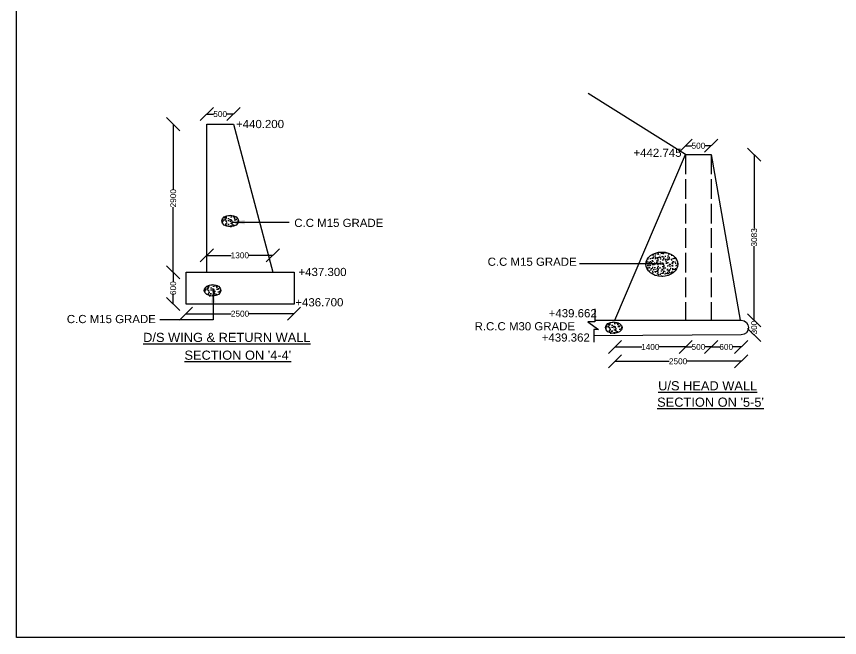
# Model space of a CAD drawing. Header units: millimetres. Extents: x 5762401 to 5768217, y 20979377 to 20983167.
# Drawn here: x 5762401 to 5764912, y 20979377 to 20981272 of the extents above; entities that cross this region are included whole.
import ezdxf

# ---------------------------------------------------------------- set-up
doc = ezdxf.new("R2010")
doc.units = ezdxf.units.MM
doc.header["$MEASUREMENT"] = 0
doc.linetypes.add('ACAD_ISO02W100', pattern=[15, 12, -3])
for name, color, linetype in [('DIMENSIONS', 7, 'Continuous'), ('DRAWING', 7, 'Continuous'), ('TEXT', 1, 'Continuous')]:
    doc.layers.add(name, color=color, linetype=linetype)
doc.styles.get("Standard").update_dxf_attribs({"font": 'arial.ttf', "height": 18})
doc.dimstyles.get("Standard").update_dxf_attribs({"dimtxt": 18, "dimasz": 40, "dimexe": 0.18, "dimexo": 0.0625, "dimgap": 0.09, "dimtad": 0, "dimdec": 0, "dimzin": 0, "dimdsep": 46, "dimtxsty": 'Standard', "dimblk": 'OBLIQUE', "dimcen": 0.09, "dimse1": 1, "dimse2": 1, "dimadec": 0, "dimazin": 0, "dimtfac": 1, "dimtdec": 0, "dimtofl": 0, "dimtmove": 0, "dimatfit": 3, "dimfxl": 1, "dimtolj": 1, "dimtzin": 0, "dimarcsym": 0})

# ---------------------------------------------------------------- blocks, each defined once
blk = doc.blocks.new('_Oblique')
at = {"color": 0, "linetype": 'ByBlock', "lineweight": -2}
blk.add_line((-0.5, -0.5), (0.5, 0.5), dxfattribs=at)
blk = doc.blocks.new('*D25')
at = {"layer": 'Defpoints', "color": 0, "transparency": 16777216}
for p in [(5763063.1, 20980973.9), (5762981.9, 20980943), (5763063.1, 20980943)]:
    blk.add_point(p, dxfattribs=at)
at = {"layer": 'DIMENSIONS', "color": 0, "lineweight": -2, "transparency": 16777216}
for p, q in [((5762981.9, 20980973.9), (5763002.6, 20980973.9)), ((5763063.1, 20980973.9), (5763042.4, 20980973.9))]:
    blk.add_line(p, q, dxfattribs=at)
at = {"layer": 'DIMENSIONS', "color": 0, "lineweight": -2, "transparency": 16777216, "xscale": 40, "yscale": 40, "zscale": 40, "rotation": 180}
blk.add_blockref('_Oblique', (5762981.9, 20980973.9), dxfattribs=at)
at = {"layer": 'DIMENSIONS', "color": 0, "lineweight": -2, "transparency": 16777216, "xscale": 40, "yscale": 40, "zscale": 40}
blk.add_blockref('_Oblique', (5763063.1, 20980973.9), dxfattribs=at)
at = {"layer": 'DIMENSIONS', "color": 0, "transparency": 16777216, "insert": (5763022.5, 20980973.9), "char_height": 18, "attachment_point": 5}
blk.add_mtext('\\A1;500', dxfattribs=at)
blk = doc.blocks.new('*D26')
at = {"layer": 'Defpoints', "color": 0, "transparency": 16777216}
for p in [(5762981.9, 20980943), (5762879.3, 20980491.2), (5762981.9, 20980491.2)]:
    blk.add_point(p, dxfattribs=at)
at = {"layer": 'DIMENSIONS', "color": 0, "lineweight": -2, "transparency": 16777216}
for p, q in [((5762879.3, 20980943), (5762879.3, 20980744.2)), ((5762879.3, 20980491.2), (5762879.3, 20980690))]:
    blk.add_line(p, q, dxfattribs=at)
at = {"layer": 'DIMENSIONS', "color": 0, "lineweight": -2, "transparency": 16777216, "xscale": 40, "yscale": 40, "zscale": 40}
for p, rotation in [((5762879.3, 20980943), 90), ((5762879.3, 20980491.2), 270)]:
    blk.add_blockref('_Oblique', p, dxfattribs=dict(at, rotation=rotation))
at = {"layer": 'DIMENSIONS', "color": 0, "transparency": 16777216, "insert": (5762879.3, 20980717.1), "char_height": 18, "attachment_point": 5, "rotation": 90}
blk.add_mtext('\\A1;2900', dxfattribs=at)
blk = doc.blocks.new('*D27')
at = {"layer": 'Defpoints', "color": 0, "transparency": 16777216}
for p in [(5762918.5, 20980491.2), (5762879.3, 20980394.2), (5762918.5, 20980394.2)]:
    blk.add_point(p, dxfattribs=at)
at = {"layer": 'DIMENSIONS', "color": 0, "lineweight": -2, "transparency": 16777216}
for p, q in [((5762879.3, 20980491.2), (5762879.3, 20980462.7)), ((5762879.3, 20980394.2), (5762879.3, 20980422.7))]:
    blk.add_line(p, q, dxfattribs=at)
at = {"layer": 'DIMENSIONS', "color": 0, "lineweight": -2, "transparency": 16777216, "xscale": 40, "yscale": 40, "zscale": 40}
for p, rotation in [((5762879.3, 20980491.2), 90), ((5762879.3, 20980394.2), 270)]:
    blk.add_blockref('_Oblique', p, dxfattribs=dict(at, rotation=rotation))
at = {"layer": 'DIMENSIONS', "color": 0, "transparency": 16777216, "insert": (5762879.3, 20980442.7), "char_height": 18, "attachment_point": 5, "rotation": 90}
blk.add_mtext('\\A1;600', dxfattribs=at)
blk = doc.blocks.new('*D28')
at = {"layer": 'Defpoints', "color": 0, "transparency": 16777216}
for p in [(5763183.2, 20980542.8), (5762981.9, 20980491.2), (5763183.2, 20980491.2)]:
    blk.add_point(p, dxfattribs=at)
at = {"layer": 'DIMENSIONS', "color": 0, "lineweight": -2, "transparency": 16777216}
for p, q in [((5762981.9, 20980542.8), (5763056.5, 20980542.8)), ((5763183.2, 20980542.8), (5763108.6, 20980542.8))]:
    blk.add_line(p, q, dxfattribs=at)
at = {"layer": 'DIMENSIONS', "color": 0, "lineweight": -2, "transparency": 16777216, "xscale": 40, "yscale": 40, "zscale": 40, "rotation": 180}
blk.add_blockref('_Oblique', (5762981.9, 20980542.8), dxfattribs=at)
at = {"layer": 'DIMENSIONS', "color": 0, "lineweight": -2, "transparency": 16777216, "xscale": 40, "yscale": 40, "zscale": 40}
blk.add_blockref('_Oblique', (5763183.2, 20980542.8), dxfattribs=at)
at = {"layer": 'DIMENSIONS', "color": 0, "transparency": 16777216, "insert": (5763082.6, 20980542.8), "char_height": 18, "attachment_point": 5}
blk.add_mtext('\\A1;1300', dxfattribs=at)
blk = doc.blocks.new('*D29')
at = {"layer": 'Defpoints', "color": 0, "transparency": 16777216}
for p in [(5762918.5, 20980394.2), (5763247.9, 20980394.2), (5763247.9, 20980364.7)]:
    blk.add_point(p, dxfattribs=at)
at = {"layer": 'DIMENSIONS', "color": 0, "lineweight": -2, "transparency": 16777216}
for p, q in [((5762918.5, 20980364.7), (5763056.1, 20980364.7)), ((5763247.9, 20980364.7), (5763110.3, 20980364.7))]:
    blk.add_line(p, q, dxfattribs=at)
at = {"layer": 'DIMENSIONS', "color": 0, "lineweight": -2, "transparency": 16777216, "xscale": 40, "yscale": 40, "zscale": 40, "rotation": 180}
blk.add_blockref('_Oblique', (5762918.5, 20980364.7), dxfattribs=at)
at = {"layer": 'DIMENSIONS', "color": 0, "lineweight": -2, "transparency": 16777216, "xscale": 40, "yscale": 40, "zscale": 40}
blk.add_blockref('_Oblique', (5763247.9, 20980364.7), dxfattribs=at)
at = {"layer": 'DIMENSIONS', "color": 0, "transparency": 16777216, "insert": (5763083.2, 20980364.7), "char_height": 18, "attachment_point": 5}
blk.add_mtext('\\A1;2500', dxfattribs=at)
blk = doc.blocks.new('*D30')
at = {"layer": 'Defpoints', "color": 0, "transparency": 16777216}
for p in [(5764520.7, 20980877.3), (5764442.7, 20980850.4), (5764520.7, 20980850.4)]:
    blk.add_point(p, dxfattribs=at)
at = {"layer": 'DIMENSIONS', "color": 0, "lineweight": -2, "transparency": 16777216}
for p, q in [((5764442.7, 20980877.3), (5764461.7, 20980877.3)), ((5764520.7, 20980877.3), (5764501.6, 20980877.3))]:
    blk.add_line(p, q, dxfattribs=at)
at = {"layer": 'DIMENSIONS', "color": 0, "lineweight": -2, "transparency": 16777216, "xscale": 40, "yscale": 40, "zscale": 40, "rotation": 180}
blk.add_blockref('_Oblique', (5764442.7, 20980877.3), dxfattribs=at)
at = {"layer": 'DIMENSIONS', "color": 0, "lineweight": -2, "transparency": 16777216, "xscale": 40, "yscale": 40, "zscale": 40}
blk.add_blockref('_Oblique', (5764520.7, 20980877.3), dxfattribs=at)
at = {"layer": 'DIMENSIONS', "color": 0, "transparency": 16777216, "insert": (5764481.7, 20980877.3), "char_height": 18, "attachment_point": 5}
blk.add_mtext('\\A1;500', dxfattribs=at)
blk = doc.blocks.new('*D31')
at = {"layer": 'Defpoints', "color": 0, "transparency": 16777216}
for p in [(5764520.7, 20980850.4), (5764612.3, 20980344.8), (5764651.7, 20980344.8)]:
    blk.add_point(p, dxfattribs=at)
at = {"layer": 'DIMENSIONS', "color": 0, "lineweight": -2, "transparency": 16777216}
for p, q in [((5764651.7, 20980850.4), (5764651.7, 20980624.6)), ((5764651.7, 20980344.8), (5764651.7, 20980570.6))]:
    blk.add_line(p, q, dxfattribs=at)
at = {"layer": 'DIMENSIONS', "color": 0, "lineweight": -2, "transparency": 16777216, "xscale": 40, "yscale": 40, "zscale": 40}
for p, rotation in [((5764651.7, 20980850.4), 90), ((5764651.7, 20980344.8), 270)]:
    blk.add_blockref('_Oblique', p, dxfattribs=dict(at, rotation=rotation))
at = {"layer": 'DIMENSIONS', "color": 0, "transparency": 16777216, "insert": (5764651.7, 20980597.6), "char_height": 18, "attachment_point": 5, "rotation": 90}
blk.add_mtext('\\A1;3083', dxfattribs=at)
blk = doc.blocks.new('*D32')
at = {"layer": 'Defpoints', "color": 0, "transparency": 16777216}
for p in [(5764612.3, 20980344.8), (5764612.6, 20980300.1), (5764651.7, 20980300.1)]:
    blk.add_point(p, dxfattribs=at)
at = {"layer": 'DIMENSIONS', "color": 0, "lineweight": -2, "transparency": 16777216}
for p, q in [((5764651.7, 20980344.8), (5764651.7, 20980342.4)), ((5764651.7, 20980300.1), (5764651.7, 20980302.5))]:
    blk.add_line(p, q, dxfattribs=at)
at = {"layer": 'DIMENSIONS', "color": 0, "lineweight": -2, "transparency": 16777216, "xscale": 40, "yscale": 40, "zscale": 40}
for p, rotation in [((5764651.7, 20980344.8), 90), ((5764651.7, 20980300.1), 270)]:
    blk.add_blockref('_Oblique', p, dxfattribs=dict(at, rotation=rotation))
at = {"layer": 'DIMENSIONS', "color": 0, "transparency": 16777216, "insert": (5764651.7, 20980322.4), "char_height": 18, "attachment_point": 5, "rotation": 90}
blk.add_mtext('\\A1;300', dxfattribs=at)
blk = doc.blocks.new('*D33')
at = {"layer": 'Defpoints', "color": 0, "transparency": 16777216}
for p in [(5764227.1, 20980344.8), (5764442.7, 20980344.8), (5764442.7, 20980263.3)]:
    blk.add_point(p, dxfattribs=at)
at = {"layer": 'DIMENSIONS', "color": 0, "lineweight": -2, "transparency": 16777216}
for p, q in [((5764227.1, 20980263.3), (5764308.8, 20980263.3)), ((5764442.7, 20980263.3), (5764361, 20980263.3))]:
    blk.add_line(p, q, dxfattribs=at)
at = {"layer": 'DIMENSIONS', "color": 0, "lineweight": -2, "transparency": 16777216, "xscale": 40, "yscale": 40, "zscale": 40, "rotation": 180}
blk.add_blockref('_Oblique', (5764227.1, 20980263.3), dxfattribs=at)
at = {"layer": 'DIMENSIONS', "color": 0, "lineweight": -2, "transparency": 16777216, "xscale": 40, "yscale": 40, "zscale": 40}
blk.add_blockref('_Oblique', (5764442.7, 20980263.3), dxfattribs=at)
at = {"layer": 'DIMENSIONS', "color": 0, "transparency": 16777216, "insert": (5764334.9, 20980263.3), "char_height": 18, "attachment_point": 5}
blk.add_mtext('\\A1;1400', dxfattribs=at)
blk = doc.blocks.new('*D34')
at = {"layer": 'Defpoints', "color": 0, "transparency": 16777216}
for p in [(5764442.7, 20980344.8), (5764520.7, 20980344.8), (5764520.7, 20980263.3)]:
    blk.add_point(p, dxfattribs=at)
at = {"layer": 'DIMENSIONS', "color": 0, "lineweight": -2, "transparency": 16777216}
for p, q in [((5764442.7, 20980263.3), (5764461.7, 20980263.3)), ((5764520.7, 20980263.3), (5764501.6, 20980263.3))]:
    blk.add_line(p, q, dxfattribs=at)
at = {"layer": 'DIMENSIONS', "color": 0, "lineweight": -2, "transparency": 16777216, "xscale": 40, "yscale": 40, "zscale": 40, "rotation": 180}
blk.add_blockref('_Oblique', (5764442.7, 20980263.3), dxfattribs=at)
at = {"layer": 'DIMENSIONS', "color": 0, "lineweight": -2, "transparency": 16777216, "xscale": 40, "yscale": 40, "zscale": 40}
blk.add_blockref('_Oblique', (5764520.7, 20980263.3), dxfattribs=at)
at = {"layer": 'DIMENSIONS', "color": 0, "transparency": 16777216, "insert": (5764481.7, 20980263.3), "char_height": 18, "attachment_point": 5}
blk.add_mtext('\\A1;500', dxfattribs=at)
blk = doc.blocks.new('*D35')
at = {"layer": 'Defpoints', "color": 0, "transparency": 16777216}
for p in [(5764520.7, 20980344.8), (5764612.3, 20980344.8), (5764612.3, 20980263.3)]:
    blk.add_point(p, dxfattribs=at)
at = {"layer": 'DIMENSIONS', "color": 0, "lineweight": -2, "transparency": 16777216}
for p, q in [((5764520.7, 20980263.3), (5764546.5, 20980263.3)), ((5764612.3, 20980263.3), (5764586.5, 20980263.3))]:
    blk.add_line(p, q, dxfattribs=at)
at = {"layer": 'DIMENSIONS', "color": 0, "lineweight": -2, "transparency": 16777216, "xscale": 40, "yscale": 40, "zscale": 40, "rotation": 180}
blk.add_blockref('_Oblique', (5764520.7, 20980263.3), dxfattribs=at)
at = {"layer": 'DIMENSIONS', "color": 0, "lineweight": -2, "transparency": 16777216, "xscale": 40, "yscale": 40, "zscale": 40}
blk.add_blockref('_Oblique', (5764612.3, 20980263.3), dxfattribs=at)
at = {"layer": 'DIMENSIONS', "color": 0, "transparency": 16777216, "insert": (5764566.5, 20980263.3), "char_height": 18, "attachment_point": 5}
blk.add_mtext('\\A1;600', dxfattribs=at)
blk = doc.blocks.new('*D36')
at = {"layer": 'Defpoints', "color": 0, "transparency": 16777216}
for p in [(5764227.1, 20980344.8), (5764612.3, 20980344.8), (5764612.3, 20980219.5)]:
    blk.add_point(p, dxfattribs=at)
at = {"layer": 'DIMENSIONS', "color": 0, "lineweight": -2, "transparency": 16777216}
for p, q in [((5764227.1, 20980219.5), (5764392.6, 20980219.5)), ((5764612.3, 20980219.5), (5764446.8, 20980219.5))]:
    blk.add_line(p, q, dxfattribs=at)
at = {"layer": 'DIMENSIONS', "color": 0, "lineweight": -2, "transparency": 16777216, "xscale": 40, "yscale": 40, "zscale": 40, "rotation": 180}
blk.add_blockref('_Oblique', (5764227.1, 20980219.5), dxfattribs=at)
at = {"layer": 'DIMENSIONS', "color": 0, "lineweight": -2, "transparency": 16777216, "xscale": 40, "yscale": 40, "zscale": 40}
blk.add_blockref('_Oblique', (5764612.3, 20980219.5), dxfattribs=at)
at = {"layer": 'DIMENSIONS', "color": 0, "transparency": 16777216, "insert": (5764419.7, 20980219.5), "char_height": 18, "attachment_point": 5}
blk.add_mtext('\\A1;2500', dxfattribs=at)

msp = doc.modelspace()

# ---------------------------------------------------------------- hatches: boundary and pattern name
at = {"layer": 'DRAWING'}
h = msp.add_hatch(dxfattribs=at)
h.set_pattern_fill('AR-CONC', color=0, scale=3, style=0)
h.set_pattern_definition([(50, (2907.3, -1457.9), (21.517805478, -1.88256405), [2.25, -24.75]), (355, (2907.3, -1457.9), (-4.162540008, 22.56576401), [1.8, -19.8]), (100.4514, (2909.093, -1458.058), (17.355281451, 20.683186262), [1.9122057, -21.03426336]), (46.1842, (2907.3, -1451.9), (32.01723146, -4.96557043), [3.375, -37.125]), (96.6356, (2909.968, -1452.314), (28.039881166, 29.223536127), [2.86830864, -31.55139]), (351.1842, (2907.3, -1451.9), (28.039858354, 29.22355803), [2.7, -29.7]), (21, (2910.3, -1453.4), (17.907211564, -12.07856672), [2.25, -24.75]), (326, (2910.3, -1453.4), (7.299459958, 21.754501351), [1.8, -19.8]), (71.4514, (2911.792, -1454.407), (25.206678857, 9.675914901), [1.9122057, -21.03426336]), (37.5, (2907.2995, -1457.901), (0.3647956595, 9.986815615), [0, -19.56, 0, -20.1, 0, -19.875]), (7.5, (2907.299, -1457.901), (7.8920861233, 11.8323513565), [0, -11.46, 0, -19.11, 0, -7.575]), (327.5, (2900.6095, -1457.901), (16.0146730852, -0.676646152), [0, -7.5, 0, -23.4, 0, -31.05]), (317.5, (2897.61, -1457.9), (17.49558508, 3.00314947), [0, -9.75, 0, -15.54, 0, -22.05])])
edge = h.paths.add_edge_path()
edge.add_ellipse((5763053, 20980647.7), major_axis=(-25.3, 0), ratio=0.687205, start_angle=0, end_angle=360)
h = msp.add_hatch(dxfattribs=at)
h.set_pattern_fill('AR-CONC', color=0, scale=3, style=0)
h.set_pattern_definition([(50, (4224.352, -1589.774), (21.517805478, -1.88256405), [2.25, -24.75]), (355, (4224.352, -1589.774), (-4.162540008, 22.56576401), [1.8, -19.8]), (100.4514, (4226.146, -1589.931), (17.355281451, 20.683186262), [1.9122057, -21.03426336]), (46.1842, (4224.352, -1583.774), (32.01723146, -4.96557043), [3.375, -37.125]), (96.6356, (4227.02, -1584.188), (28.039881166, 29.223536127), [2.86830864, -31.55139]), (351.1842, (4224.352, -1583.774), (28.039858354, 29.22355803), [2.7, -29.7]), (21, (4227.352, -1585.274), (17.907211564, -12.07856672), [2.25, -24.75]), (326, (4227.352, -1585.274), (7.299459958, 21.754501351), [1.8, -19.8]), (71.4514, (4228.845, -1586.28), (25.206678857, 9.675914901), [1.9122057, -21.03426336]), (37.5, (4224.3525, -1589.774), (0.3647956595, 9.986815615), [0, -19.56, 0, -20.1, 0, -19.875]), (7.5, (4224.352, -1589.774), (7.8920861233, 11.8323513565), [0, -11.46, 0, -19.11, 0, -7.575]), (327.5, (4217.6625, -1589.774), (16.0146730852, -0.676646152), [0, -7.5, 0, -23.4, 0, -31.05]), (317.5, (4214.662, -1589.774), (17.49558508, 3.00314947), [0, -9.75, 0, -15.54, 0, -22.05])])
edge = h.paths.add_edge_path()
edge.add_ellipse((5764370, 20980515.8), major_axis=(48.8, 0), ratio=0.759336, start_angle=0, end_angle=360)
h = msp.add_hatch(dxfattribs=at)
h.set_pattern_fill('AR-CONC', color=0, scale=3, style=0)
h.set_pattern_definition([(50, (2853.692, -1669.533), (21.517805478, -1.88256405), [2.25, -24.75]), (355, (2853.692, -1669.533), (-4.162540008, 22.56576401), [1.8, -19.8]), (100.4514, (2855.485, -1669.69), (17.355281451, 20.683186262), [1.9122057, -21.03426336]), (46.1842, (2853.692, -1663.533), (32.01723146, -4.96557043), [3.375, -37.125]), (96.6356, (2856.36, -1663.947), (28.039881166, 29.223536127), [2.86830864, -31.55139]), (351.1842, (2853.69, -1663.533), (28.039858354, 29.22355803), [2.7, -29.7]), (21, (2856.692, -1665.033), (17.907211564, -12.07856672), [2.25, -24.75]), (326, (2856.692, -1665.033), (7.299459958, 21.754501351), [1.8, -19.8]), (71.4514, (2858.184, -1666.04), (25.206678857, 9.675914901), [1.9122057, -21.03426336]), (37.5, (2853.6916, -1669.5335), (0.3647956595, 9.986815615), [0, -19.56, 0, -20.1, 0, -19.875]), (7.5, (2853.692, -1669.533), (7.8920861233, 11.8323513565), [0, -11.46, 0, -19.11, 0, -7.575]), (327.5, (2847.0016, -1669.5335), (16.0146730852, -0.676646152), [0, -7.5, 0, -23.4, 0, -31.05]), (317.5, (2844.002, -1669.533), (17.49558508, 3.00314947), [0, -9.75, 0, -15.54, 0, -22.05])])
edge = h.paths.add_edge_path()
edge.add_ellipse((5762999.4, 20980436), major_axis=(-25.3, 0), ratio=0.687205, start_angle=0, end_angle=360)
h = msp.add_hatch(dxfattribs=at)
h.set_pattern_fill('AR-CONC', color=0, scale=3, style=0)
h.set_pattern_definition([(50, (4077.586, -1783.348), (21.517805478, -1.88256405), [2.25, -24.75]), (355, (4077.586, -1783.348), (-4.162540008, 22.56576401), [1.8, -19.8]), (100.4514, (4079.38, -1783.505), (17.355281451, 20.683186262), [1.9122057, -21.03426336]), (46.1842, (4077.586, -1777.348), (32.01723146, -4.96557043), [3.375, -37.125]), (96.6356, (4080.254, -1777.762), (28.039881166, 29.223536127), [2.86830864, -31.55139]), (351.1842, (4077.586, -1777.348), (28.039858354, 29.22355803), [2.7, -29.7]), (21, (4080.586, -1778.848), (17.907211564, -12.07856672), [2.25, -24.75]), (326, (4080.586, -1778.848), (7.299459958, 21.754501351), [1.8, -19.8]), (71.4514, (4082.079, -1779.855), (25.206678857, 9.675914901), [1.9122057, -21.03426336]), (37.5, (4077.586, -1783.348), (0.3647956595, 9.986815615), [0, -19.56, 0, -20.1, 0, -19.875]), (7.5, (4077.586, -1783.348), (7.8920861233, 11.8323513565), [0, -11.46, 0, -19.11, 0, -7.575]), (327.5, (4070.896, -1783.348), (16.0146730852, -0.676646152), [0, -7.5, 0, -23.4, 0, -31.05]), (317.5, (4067.896, -1783.348), (17.49558508, 3.00314947), [0, -9.75, 0, -15.54, 0, -22.05])])
edge = h.paths.add_edge_path()
edge.add_ellipse((5764223.3, 20980322.2), major_axis=(-25.3, 0), ratio=0.687205, start_angle=0, end_angle=360)

# ---------------------------------------------------------------- linework, layer by layer
at = {"layer": 'DRAWING', "color": 0}
for points in [[(5762401.1, 20983167.2), (5768216.8, 20983167.2), (5768216.8, 20979376.5), (5762401.1, 20979376.5)], [(5762918.5, 20980491.2), (5763247.9, 20980491.2), (5763247.9, 20980394.2), (5762918.5, 20980394.2)]]:
    msp.add_lwpolyline(points, close=True, dxfattribs=at)
for points in [[(5764442.7, 20980850.4), (5764145.1, 20981036.8)], [(5762981.9, 20980491.2), (5762981.9, 20980943), (5763063.1, 20980943), (5763183.2, 20980491.2)], [(5764227.1, 20980344.8), (5764442.7, 20980850.4), (5764520.7, 20980850.4), (5764609.2, 20980344.8)], [(5764165.9, 20980379.5), (5764165.9, 20980339.5), (5764144.5, 20980339.5), (5764177.2, 20980316.9), (5764162.6, 20980316.9), (5764162.6, 20980278)]]:
    msp.add_lwpolyline(points, dxfattribs=at)
at = {"layer": 'DRAWING', "color": 0, "linetype": 'ACAD_ISO02W100', "ltscale": 5}
for points in [[(5764442.7, 20980850.4), (5764442.7, 20980344.8)], [(5764520.7, 20980850.4), (5764520.7, 20980344.8)]]:
    msp.add_lwpolyline(points, dxfattribs=at)
at = {"layer": 'DRAWING', "color": 0}
msp.add_lwpolyline([(5764165.9, 20980344.8), (5764612.3, 20980344.8, -1), (5764612.3, 20980300.1), (5764162.6, 20980297.5)], format="xyb", dxfattribs=at)
for centre, major_axis, ratio in [((5763053, 20980647.7), (-25.3, 0), 0.687205), ((5764370, 20980515.8), (48.8, 0), 0.759336), ((5762999.4, 20980436), (-25.3, 0), 0.687205), ((5764223.3, 20980322.2), (-25.3, 0), 0.687205)]:
    msp.add_ellipse(centre, major_axis=major_axis, ratio=ratio, dxfattribs=at)

# ---------------------------------------------------------------- texts
at = {"layer": 'TEXT', "color": 0}
for s, height, p in [('+440.200', 25, (5763070.8, 20980931.1)), ('+442.745', 25, (5764283.6, 20980843.4)), ('C.C M15 GRADE', 25, (5763248.7, 20980629.4)), ('C.C M15 GRADE', 25, (5763838.6, 20980510.9)), ('+437.300', 25, (5763261.6, 20980479.7)), ('+436.700', 25, (5763251.9, 20980387.1)), ('+439.662', 25, (5764024.9, 20980353.7)), ('C.C M15 GRADE', 25, (5762554.7, 20980336)), ('R.C.C M30 GRADE', 25, (5763798.8, 20980313.9)), ('%%UD/S WING & RETURN WALL', 28, (5762787.6, 20980278.4)), ('+439.362', 25, (5764003.7, 20980279.6)), ("%%USECTION ON '4-4'", 28, (5762913.6, 20980224.2)), ('%%UU/S HEAD WALL', 28, (5764358.9, 20980130.8)), ("%%USECTION ON '5-5'", 28, (5764355.8, 20980080.8))]:
    msp.add_text(s, height=height, dxfattribs=at).set_placement(p)

# ---------------------------------------------------------------- dimensions: what is measured, and where the dimension line sits
at = {"layer": 'DIMENSIONS', "color": 0}
dim = msp.add_linear_dim(base=(5763063.1, 20980973.9), p1=(5762981.9, 20980943), p2=(5763063.1, 20980943), text='500', dimstyle='Standard', dxfattribs=at)
dim.commit()
dim.dimension.update_dxf_attribs({"geometry": '*D25', "text_midpoint": (5763022.5, 20980973.9), "dimtype": 160})
for base, p1, p2, text, picture, middle in [((5762879.3, 20980491.2), (5762981.9, 20980943), (5762981.9, 20980491.2), '2900', '*D26', (5762879.3, 20980717.1)), ((5764651.7, 20980344.8), (5764520.7, 20980850.4), (5764612.3, 20980344.8), '3083', '*D31', (5764651.7, 20980597.6)), ((5762879.3, 20980394.2), (5762918.5, 20980491.2), (5762918.5, 20980394.2), '600', '*D27', (5762879.3, 20980442.7)), ((5764651.7, 20980300.1), (5764612.3, 20980344.8), (5764612.6, 20980300.1), '300', '*D32', (5764651.7, 20980322.4))]:
    dim = msp.add_linear_dim(base=base, p1=p1, p2=p2, angle=90, text=text, dimstyle='Standard', dxfattribs=at)
    dim.commit()
    dim.dimension.update_dxf_attribs({"geometry": picture, "text_midpoint": middle})
for base, p1, p2, text, picture, middle in [((5764520.7, 20980877.3), (5764442.7, 20980850.4), (5764520.7, 20980850.4), '500', '*D30', (5764481.7, 20980877.3)), ((5763183.2, 20980542.8), (5762981.9, 20980491.2), (5763183.2, 20980491.2), '1300', '*D28', (5763082.6, 20980542.8)), ((5763247.9, 20980364.7), (5762918.5, 20980394.2), (5763247.9, 20980394.2), '2500', '*D29', (5763083.2, 20980364.7)), ((5764442.7, 20980263.3), (5764227.1, 20980344.8), (5764442.7, 20980344.8), '1400', '*D33', (5764334.9, 20980263.3)), ((5764612.3, 20980219.5), (5764227.1, 20980344.8), (5764612.3, 20980344.8), '2500', '*D36', (5764419.7, 20980219.5)), ((5764520.7, 20980263.3), (5764442.7, 20980344.8), (5764520.7, 20980344.8), '500', '*D34', (5764481.7, 20980263.3)), ((5764612.3, 20980263.3), (5764520.7, 20980344.8), (5764612.3, 20980344.8), '600', '*D35', (5764566.5, 20980263.3))]:
    dim = msp.add_linear_dim(base=base, p1=p1, p2=p2, text=text, dimstyle='Standard', dxfattribs=at)
    dim.commit()
    dim.dimension.update_dxf_attribs({"geometry": picture, "text_midpoint": middle})

# ---------------------------------------------------------------- leaders
at = {"layer": 'TEXT', "color": 0}
for points in [[(5763057.1, 20980644.1), (5763232.9, 20980644.1)], [(5764368.1, 20980516.5), (5764118.8, 20980516.5)], [(5763001.5, 20980438.2), (5763001.5, 20980345.9), (5762838.1, 20980345.9)]]:
    msp.add_leader(points, dimstyle='Standard', override={"dimgap": 0.09, "dimtad": 0}, dxfattribs=at)

doc.saveas('drawing.dxf')
